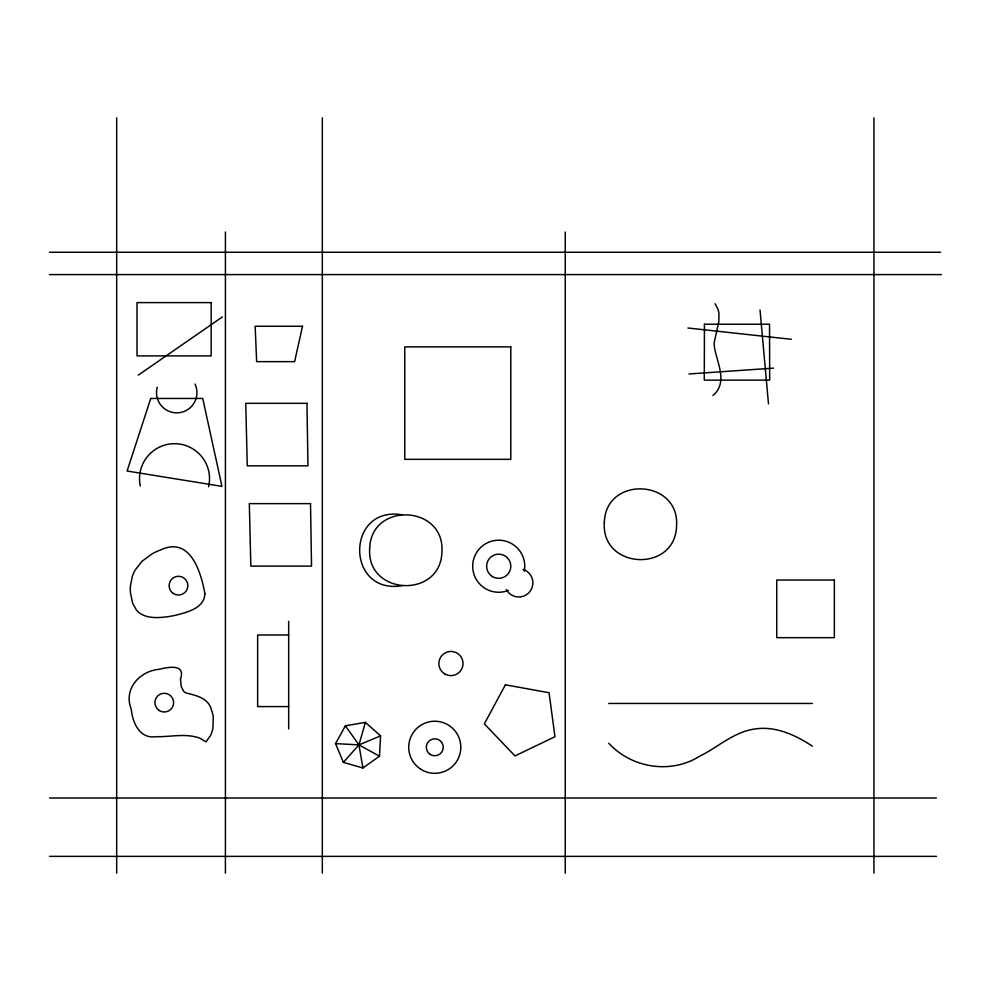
<?xml version="1.0" encoding="UTF-8"?>
<svg xmlns="http://www.w3.org/2000/svg" width="991" height="991" viewBox="0 0 991 991"><rect width="100%" height="100%" fill="white"/><g stroke="black" fill="none" stroke-linecap="round" stroke-linejoin="round"><path stroke-width="1.49" d="M379.479 756.183L380.581 735.879L365.394 722.365L345.364 725.796L335.553 743.609L343.369 762.376L362.917 767.975L379.479 756.183L358.953 744.885L335.553 743.609M362.917 767.975L358.953 744.885L365.394 722.365M343.369 762.376L358.953 744.885L380.581 735.879M712.963 395.545C728.856 381.832 716.233 362 714.226 345.45A23.908 23.908 0 0 1 714.251 342.291L718.809 321.691L718.971 313.664A21.926 21.926 0 0 0 717.422 308.052L715.044 303.754M138.257 375.155L222.393 316.934M402.185 585.693C345.71 595.17 345.388 505.683 401.925 514.75M689.03 373.966L773.513 368.132M49.55 252.259L940.632 252.259M49.55 274.594L941.45 274.594M288.666 634.996L257.635 634.996L257.635 706.595L288.666 706.595M608.747 703.449L812.409 703.449M49.55 798.015L936.408 798.015M49.55 856.373L936.408 856.373M687.927 328.009L791.351 339.306M812.409 746.186C798.015 736.734 781.688 728.67 764.135 728.335A56.809 56.809 0 0 0 754.436 729.042C733.687 732.089 717.98 747.14 699.795 756.17C670.82 774.343 631.837 768.285 608.747 743.213M345.364 725.796L358.953 744.885M760.023 309.985L768.483 403.832M873.938 117.83L873.938 873.17M565.254 232.005L565.254 873.17M322.323 117.83L322.323 873.17M288.666 621.32L288.666 728.98M225.415 232.005L225.415 873.17M116.678 117.83L116.678 873.17M195.054 384.05A20.216 20.216 0 0 1 178.417 412.776A20.216 20.216 0 0 1 157.272 387.184M140.313 486.061A34.995 34.995 0 0 1 174.874 443.695A34.995 34.995 0 0 1 208.593 486.73M508.346 590.425A26.026 26.026 0 0 1 473.153 571.113A26.026 26.026 0 0 1 498.783 540.206A26.026 26.026 0 0 1 524.276 571.225M522.975 569.367A14.134 14.134 0 0 1 529.615 591.912A14.134 14.134 0 0 1 506.24 589.41M704.44 324.23L704.291 380.135L769.685 380.135L769.536 324.23L704.44 324.23M180.486 679.07L181.279 686.676L183.595 691.148A8.039 8.039 0 0 0 185.924 692.957C196.218 695.434 208.705 698.023 211.554 710.225A34.623 34.623 0 0 1 213.238 716.803L212.929 728.224A36.085 36.085 0 0 1 210.773 735.074L206.041 741.887L201.545 739.187A13.23 13.23 0 0 0 199.364 737.998C185.404 733.08 170.402 737.031 156.008 736.672C139.496 739.224 132.546 722.501 131.233 709.048C123.181 688.956 139.756 670.796 159.687 669.235C168.928 666.819 185.788 663.896 180.486 679.07M369.668 548.605C366.546 595.653 440.772 599.022 441.924 551.888C445.058 504.828 370.832 501.458 369.668 548.605M604.312 522.591C601.178 569.639 675.416 573.021 676.568 525.874C679.69 478.826 605.464 475.445 604.312 522.591M204.877 593.584C204.567 608.35 186.766 612.351 175.283 615.337A105.802 105.802 0 0 1 167.231 616.774C158.263 617.876 148.241 618.632 140.288 613.516A18.346 18.346 0 0 1 136.349 609.923L132.583 603.135L130.403 592.358A44.855 44.855 0 0 1 130.515 585.347L132.41 576.205A34.586 34.586 0 0 1 135.185 569.986L142.023 561.265L152.626 553.535A55.285 55.285 0 0 1 160.344 550.067C190.222 535.71 200.925 571.869 204.877 593.584M302.503 326.274L294.612 361.641L256.644 361.641L255.17 326.274L302.503 326.274M150.743 398.456L127.096 471.022L221.959 486.37L202.734 398.456L150.743 398.456M505.398 684.793L484.351 723.851L514.986 755.935L554.972 736.709L549.051 692.746L505.398 684.793M211.17 302.602L137.006 302.602L137.006 355.905L211.17 355.905L211.17 302.602M510.774 346.875L404.774 346.875L404.774 459.341L510.774 459.341L510.774 346.875M306.962 403.337L245.743 403.337L247.267 465.832L307.953 465.832L306.962 403.337M310.53 503.626L249.323 503.626L250.834 566.109L311.521 566.109L310.53 503.626M834.36 580.045L776.746 580.045L776.746 637.671L834.36 637.671L834.36 580.045M159.13 710.473A9.365 9.365 0 0 0 173.611 703.164A9.365 9.365 0 0 0 160.046 694.282A9.365 9.365 0 0 0 159.13 710.473M173.351 593.473A9.365 9.365 0 0 0 187.844 586.164A9.365 9.365 0 0 0 174.267 577.282A9.365 9.365 0 0 0 173.351 593.473M444.575 673.806A12.09 12.09 0 0 0 463.032 663.933A12.09 12.09 0 0 0 445.256 652.883A12.09 12.09 0 0 0 444.575 673.806M420.816 769.264A26.039 26.039 0 0 0 460.79 748.366A26.039 26.039 0 0 0 422.711 724.198A26.039 26.039 0 0 0 420.816 769.264M430.23 754.436A8.485 8.485 0 0 0 443.25 747.635A8.485 8.485 0 0 0 430.85 739.757A8.485 8.485 0 0 0 430.23 754.436M492.341 576.502A12.09 12.09 0 0 0 510.799 566.629A12.09 12.09 0 0 0 493.022 555.579A12.09 12.09 0 0 0 492.341 576.502"/></g></svg>
